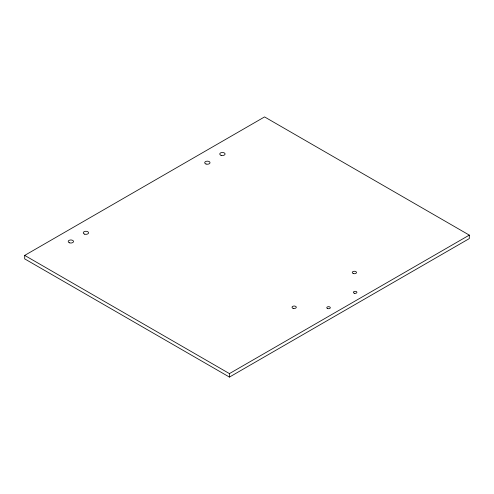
<?xml version="1.0" encoding="UTF-8"?>
<svg xmlns="http://www.w3.org/2000/svg" width="494" height="494" viewBox="0 0 494 494"><rect width="100%" height="100%" fill="white"/><g stroke="black" fill="none" stroke-linecap="round" stroke-linejoin="round"><path stroke-width="0.74" d="M24.7 255.404L264.562 116.917L469.3 235.119L469.3 238.596L229.438 377.083L24.7 258.881L24.7 255.404L229.438 373.606L469.3 235.119M229.438 373.606L229.438 377.083M353.321 273.559A2.13 1.229 0 0 0 356.514 272.497A2.13 1.229 0 0 0 353.321 271.428A2.13 1.229 0 0 0 353.321 273.559M69.537 242.826A2.661 1.538 0 0 0 73.526 241.498A2.661 1.538 0 0 0 69.537 240.164A2.661 1.538 0 0 0 69.537 242.826M293.103 308.324A2.13 1.229 0 0 0 296.301 307.262A2.13 1.229 0 0 0 293.103 306.194A2.13 1.229 0 0 0 293.103 308.324M84.591 234.137A2.661 1.538 0 0 0 88.58 232.804A2.661 1.538 0 0 0 84.591 231.476A2.661 1.538 0 0 0 84.591 234.137M221.084 155.332A2.661 1.538 0 0 0 225.073 154.005A2.661 1.538 0 0 0 221.084 152.671A2.661 1.538 0 0 0 221.084 155.332M206.029 164.027A2.661 1.538 0 0 0 210.018 162.693A2.661 1.538 0 0 0 206.029 161.365A2.661 1.538 0 0 0 206.029 164.027M354.254 293.226A1.772 1.025 0 0 0 356.915 292.343A1.772 1.025 0 0 0 354.254 291.454A1.772 1.025 0 0 0 354.254 293.226M327.658 308.583A1.772 1.025 0 0 0 330.319 307.694A1.772 1.025 0 0 0 327.658 306.811A1.772 1.025 0 0 0 327.658 308.583"/></g></svg>
